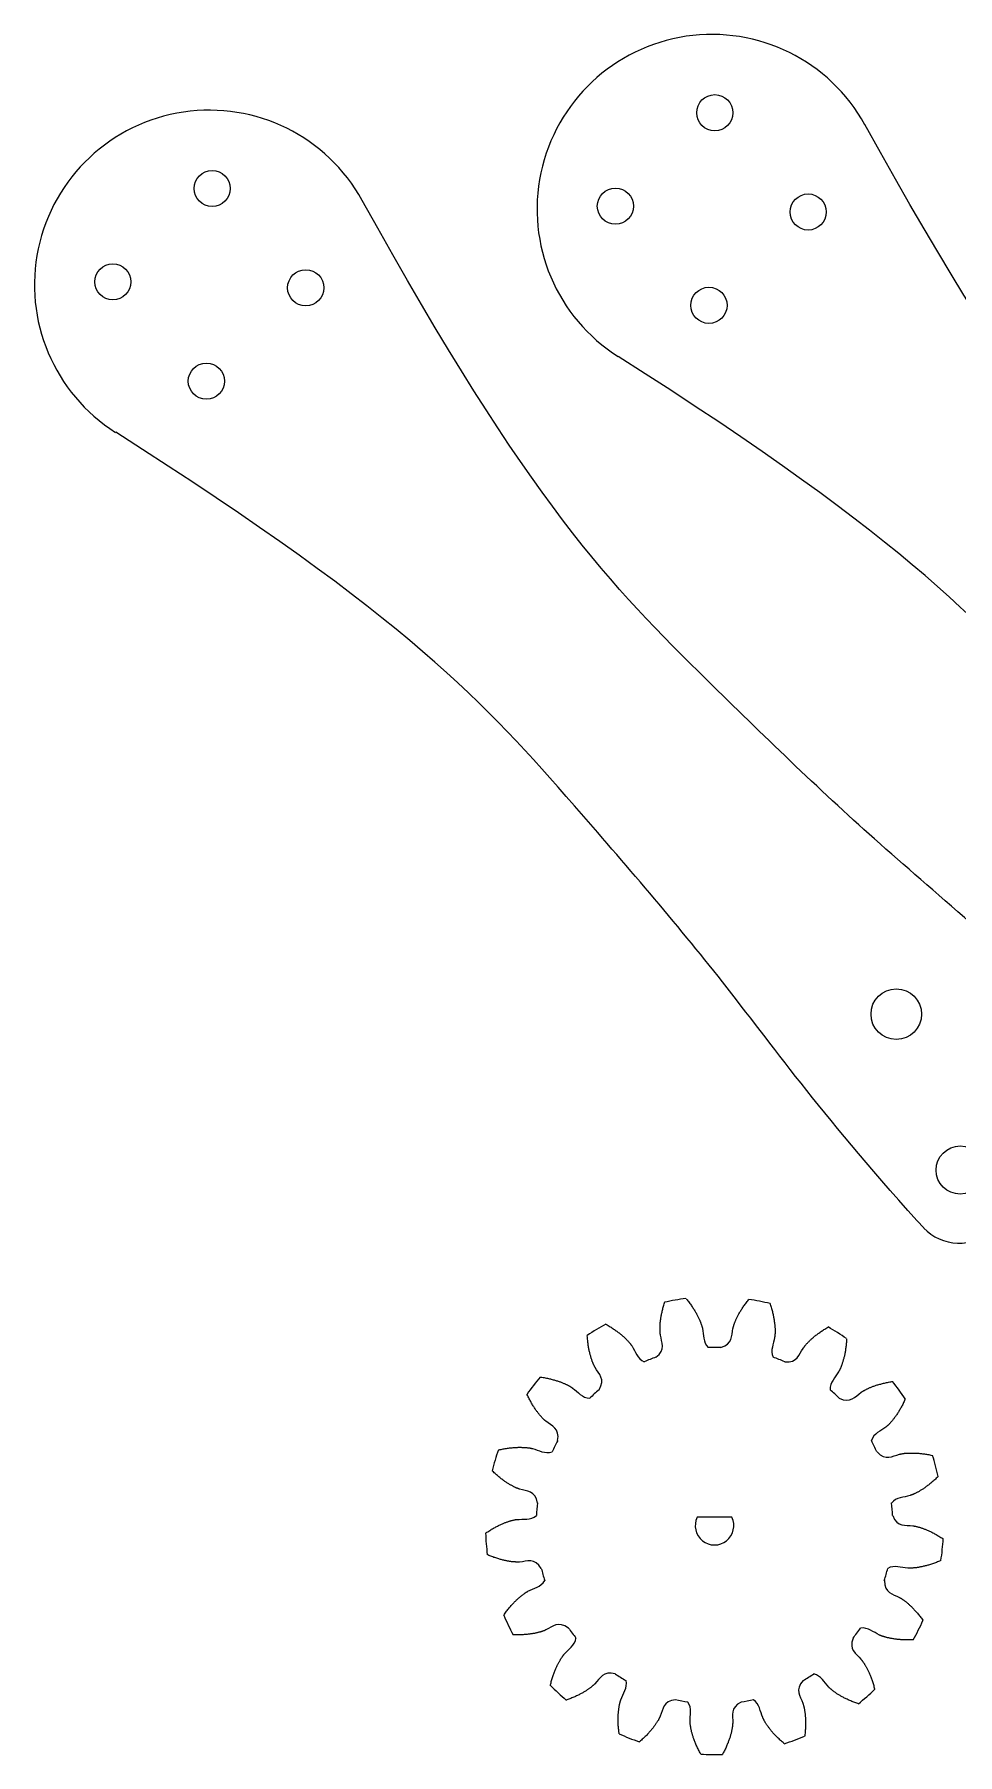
# Model space of a CAD drawing. Header units: millimetres. Extents: x -30 to 306, y -14 to 353.
# Drawn here: x -29.7 to 46.9, y 6.7 to 149.5 of the extents above; entities that cross this region are included whole.
import ezdxf

# ---------------------------------------------------------------- set-up
doc = ezdxf.new("R2010")
doc.units = ezdxf.units.MM

msp = doc.modelspace()

# ---------------------------------------------------------------- linework, layer by layer
at = {"color": 7, "linetype": 'Continuous', "lineweight": 25}
for p, q in [((44.07, 50.38), (43.51, 50.97)), ((28.15, 26.37), (25.27, 26.37))]:
    msp.add_line(p, q, dxfattribs=at)
for centre, radius in [((26.73, 142.96), 1.5), ((-14.96, 136.67), 1.5), ((18.49, 135.2), 1.5), ((34.48, 134.72), 1.5), ((-23.2, 128.92), 1.5), ((-7.2, 128.43), 1.5), ((26.25, 126.97), 1.5), ((-15.44, 120.68), 1.5), ((41.79, 68.13), 2.1), ((47.09, 55.19), 2)]:
    msp.add_circle(centre, radius, dxfattribs=at)
for centre, radius, start, end in [((26.49, 134.96), 14.5, 28.9017, 237.6269), ((-15.2, 128.67), 14.5, 28.9017, 237.6269), ((46.98, 53.12), 4, 223.2643, 313.2643), ((26.71, 25.67), 19, 97.1515, 102.5789), ((26.71, 25.67), 19, 75.975, 81.4025), ((26.71, 25.67), 19, 118.328, 123.7554), ((26.71, 25.67), 19, 54.7986, 60.226), ((26.71, 25.67), 14.8, 87.9862, 92.0138), ((26.71, 25.67), 14.8, 109.1627, 113.1903), ((26.71, 25.67), 14.8, 66.8097, 70.8373), ((26.71, 25.67), 19, 139.5044, 144.9319), ((26.71, 25.67), 19, 33.6221, 39.0495), ((26.71, 25.67), 14.8, 130.3391, 134.3668), ((26.71, 25.67), 14.8, 45.6332, 49.6609), ((26.71, 25.67), 19, 160.6809, 166.1084), ((26.71, 25.67), 14.8, 151.5156, 155.5432), ((26.71, 25.67), 14.8, 24.4568, 28.4844), ((26.71, 25.67), 19, 12.4456, 17.8731), ((26.71, 25.67), 14.8, 172.6921, 176.7197), ((26.71, 25.67), 14.8, 3.2803, 7.3079), ((26.71, 25.67), 1.6, 154.0555, 25.9445), ((26.71, 25.67), 19, 181.8574, 187.2848), ((26.71, 25.67), 19, 351.2692, 356.6966), ((26.71, 25.67), 14.8, 193.8685, 197.8962), ((26.71, 25.67), 14.8, 342.1038, 346.1315), ((26.71, 25.67), 19, 203.0339, 208.4613), ((26.71, 25.67), 14.8, 215.045, 219.0726), ((26.71, 25.67), 14.8, 320.9274, 324.955), ((26.71, 25.67), 19, 330.0927, 335.5201), ((26.71, 25.67), 14.8, 236.2215, 240.2491), ((26.71, 25.67), 14.8, 299.7509, 303.7785), ((26.71, 25.67), 19, 224.2103, 229.6378), ((26.71, 25.67), 19, 308.9162, 314.3436), ((26.71, 25.67), 14.8, 257.398, 261.4256), ((26.71, 25.67), 14.8, 278.5744, 282.602), ((26.71, 25.67), 19, 245.3868, 250.8142), ((26.71, 25.67), 19, 287.7397, 293.1672), ((26.71, 25.67), 19, 266.5633, 271.9907)]:
    msp.add_arc(centre, radius, start, end, dxfattribs=at)
for points, knots in [([(100.49, 71.65), (91.65, 80.56), (82.36, 87.9), (63.91, 105.88), (53.13, 116.71), (39.18, 141.97)], [0, 0, 0, 0, 0.28749, 0.5464, 1, 1, 1, 1]), ([(58.8, 65.37), (49.96, 74.27), (40.68, 81.61), (22.22, 99.59), (11.44, 110.42), (-2.51, 135.68)], [0, 0, 0, 0, 0.28749, 0.5464, 1, 1, 1, 1]), ([(85.2, 57.26), (76.85, 66.62), (70.08, 76.34), (53.25, 95.85), (43.09, 107.27), (18.72, 122.72)], [0, 0, 0, 0, 0.28749, 0.5464, 1, 1, 1, 1]), ([(43.51, 50.97), (35.16, 60.33), (28.39, 70.05), (11.57, 89.56), (1.4, 100.98), (-22.96, 116.43)], [0, 0, 0, 0, 0.28749, 0.5464, 1, 1, 1, 1]), ([(24.35, 44.52), (24.38, 44.49), (24.44, 44.4), (24.55, 44.27), (24.66, 44.13), (24.76, 43.98), (24.86, 43.85), (24.95, 43.71), (25.03, 43.58), (25.11, 43.45), (25.18, 43.33), (25.25, 43.21), (25.31, 43.09), (25.36, 42.98), (25.42, 42.87), (25.46, 42.77), (25.5, 42.67), (25.54, 42.58), (25.57, 42.5), (25.6, 42.41), (25.63, 42.34), (25.65, 42.27), (25.67, 42.2), (25.69, 42.15), (25.7, 42.09), (25.83, 41.52), (25.74, 40.92), (26.19, 40.46)], [0.5136791, 0.5136791, 0.5136791, 0.5136791, 0.5276248, 0.5479691, 0.5676237, 0.5865888, 0.6048641, 0.6224499, 0.6393459, 0.6555524, 0.6710692, 0.6858964, 0.700034, 0.7134819, 0.7262401, 0.7383088, 0.7496878, 0.7603771, 0.7703769, 0.779687, 0.7883074, 0.7962382, 0.8034794, 0.810031, 0.8158929, 0.8210652, 1, 1, 1, 1]), ([(27.23, 40.46), (28.24, 40.76), (28.1, 41.45), (28.25, 42.09), (28.27, 42.15), (28.28, 42.2), (28.3, 42.27), (28.32, 42.34), (28.35, 42.41), (28.38, 42.5), (28.41, 42.58), (28.45, 42.67), (28.49, 42.77), (28.54, 42.87), (28.59, 42.98), (28.65, 43.09), (28.71, 43.21), (28.77, 43.33), (28.85, 43.45), (28.93, 43.58), (29.01, 43.71), (29.1, 43.85), (29.2, 43.98), (29.3, 44.13), (29.41, 44.27), (29.5, 44.38), (29.54, 44.44), (29.55, 44.45)], [0, 0, 0, 0, 0.200836, 0.2059468, 0.2117389, 0.2182125, 0.2253675, 0.2332039, 0.2417218, 0.2509211, 0.2608018, 0.2713639, 0.2826075, 0.2945325, 0.307139, 0.3204268, 0.3343961, 0.3490468, 0.364379, 0.3803926, 0.3970876, 0.414464, 0.4325219, 0.4512612, 0.4706819, 0.490784, 0.4955055, 0.4955055, 0.4955055, 0.4955055]), ([(21.85, 39.65), (22.69, 40.29), (22.31, 40.89), (22.22, 41.54), (22.21, 41.59), (22.2, 41.66), (22.2, 41.72), (22.19, 41.8), (22.19, 41.88), (22.19, 41.96), (22.19, 42.05), (22.19, 42.15), (22.19, 42.26), (22.2, 42.37), (22.21, 42.49), (22.22, 42.61), (22.24, 42.74), (22.26, 42.88), (22.28, 43.02), (22.31, 43.17), (22.34, 43.32), (22.37, 43.48), (22.41, 43.65), (22.46, 43.81), (22.51, 43.99), (22.55, 44.12), (22.57, 44.2), (22.58, 44.21)], [0, 0, 0, 0, 0.200836, 0.2059468, 0.2117389, 0.2182125, 0.2253675, 0.2332039, 0.2417218, 0.2509211, 0.2608018, 0.2713639, 0.2826075, 0.2945325, 0.307139, 0.3204268, 0.3343961, 0.3490468, 0.364379, 0.3803926, 0.3970876, 0.414464, 0.4325219, 0.4512612, 0.4706819, 0.490784, 0.4955055, 0.4955055, 0.4955055, 0.4955055]), ([(31.32, 44.1), (31.33, 44.06), (31.36, 43.96), (31.41, 43.8), (31.46, 43.62), (31.51, 43.45), (31.55, 43.29), (31.58, 43.13), (31.61, 42.98), (31.64, 42.83), (31.66, 42.69), (31.68, 42.55), (31.7, 42.42), (31.71, 42.3), (31.72, 42.18), (31.73, 42.07), (31.73, 41.96), (31.73, 41.86), (31.73, 41.77), (31.73, 41.68), (31.73, 41.6), (31.72, 41.53), (31.72, 41.46), (31.71, 41.4), (31.7, 41.35), (31.62, 40.77), (31.32, 40.24), (31.57, 39.65)], [0.5136791, 0.5136791, 0.5136791, 0.5136791, 0.5276248, 0.5479691, 0.5676237, 0.5865888, 0.6048641, 0.6224499, 0.6393459, 0.6555524, 0.6710692, 0.6858964, 0.700034, 0.7134819, 0.7262401, 0.7383088, 0.7496878, 0.7603771, 0.7703769, 0.779687, 0.7883074, 0.7962382, 0.8034794, 0.810031, 0.8158929, 0.8210652, 1, 1, 1, 1]), ([(17.13, 36.95), (17.68, 37.85), (17.11, 38.27), (16.78, 38.84), (16.76, 38.89), (16.73, 38.95), (16.7, 39.01), (16.67, 39.07), (16.64, 39.15), (16.61, 39.23), (16.57, 39.31), (16.54, 39.41), (16.51, 39.51), (16.47, 39.61), (16.44, 39.73), (16.4, 39.85), (16.37, 39.97), (16.34, 40.11), (16.31, 40.25), (16.28, 40.39), (16.25, 40.55), (16.23, 40.71), (16.21, 40.88), (16.19, 41.05), (16.17, 41.23), (16.16, 41.37), (16.16, 41.45), (16.16, 41.46)], [0, 0, 0, 0, 0.200836, 0.2059468, 0.2117389, 0.2182125, 0.2253675, 0.2332039, 0.2417218, 0.2509211, 0.2608018, 0.2713639, 0.2826075, 0.2945325, 0.307139, 0.3204268, 0.3343961, 0.3490468, 0.364379, 0.3803926, 0.3970876, 0.414464, 0.4325219, 0.4512612, 0.4706819, 0.490784, 0.4955055, 0.4955055, 0.4955055, 0.4955055]), ([(17.7, 42.39), (17.73, 42.37), (17.83, 42.32), (17.97, 42.23), (18.13, 42.14), (18.27, 42.04), (18.41, 41.95), (18.55, 41.85), (18.67, 41.76), (18.79, 41.67), (18.9, 41.58), (19.01, 41.49), (19.11, 41.41), (19.2, 41.32), (19.29, 41.24), (19.37, 41.16), (19.44, 41.09), (19.51, 41.02), (19.57, 40.95), (19.63, 40.88), (19.68, 40.82), (19.73, 40.76), (19.77, 40.71), (19.8, 40.66), (19.84, 40.62), (20.17, 40.13), (20.3, 39.54), (20.88, 39.27)], [0.5136791, 0.5136791, 0.5136791, 0.5136791, 0.5276248, 0.5479691, 0.5676237, 0.5865888, 0.6048641, 0.6224499, 0.6393459, 0.6555524, 0.6710692, 0.6858964, 0.700034, 0.7134819, 0.7262401, 0.7383088, 0.7496878, 0.7603771, 0.7703769, 0.779687, 0.7883074, 0.7962382, 0.8034794, 0.810031, 0.8158929, 0.8210652, 1, 1, 1, 1]), ([(32.54, 39.27), (33.59, 39.19), (33.71, 39.88), (34.08, 40.43), (34.12, 40.47), (34.15, 40.52), (34.19, 40.57), (34.24, 40.63), (34.29, 40.69), (34.35, 40.76), (34.41, 40.83), (34.48, 40.9), (34.55, 40.97), (34.63, 41.05), (34.72, 41.13), (34.81, 41.22), (34.91, 41.3), (35.01, 41.39), (35.13, 41.48), (35.25, 41.57), (35.37, 41.66), (35.51, 41.76), (35.65, 41.85), (35.79, 41.95), (35.95, 42.04), (36.07, 42.11), (36.14, 42.15), (36.15, 42.16)], [0, 0, 0, 0, 0.200836, 0.2059468, 0.2117389, 0.2182125, 0.2253675, 0.2332039, 0.2417218, 0.2509211, 0.2608018, 0.2713639, 0.2826075, 0.2945325, 0.307139, 0.3204268, 0.3343961, 0.3490468, 0.364379, 0.3803926, 0.3970876, 0.414464, 0.4325219, 0.4512612, 0.4706819, 0.490784, 0.4955055, 0.4955055, 0.4955055, 0.4955055]), ([(37.67, 41.19), (37.66, 41.15), (37.66, 41.04), (37.65, 40.88), (37.63, 40.7), (37.61, 40.52), (37.59, 40.35), (37.56, 40.19), (37.54, 40.04), (37.51, 39.89), (37.48, 39.75), (37.45, 39.62), (37.41, 39.49), (37.38, 39.37), (37.35, 39.26), (37.31, 39.15), (37.28, 39.05), (37.24, 38.96), (37.21, 38.87), (37.18, 38.79), (37.15, 38.72), (37.11, 38.65), (37.09, 38.59), (37.06, 38.54), (37.03, 38.49), (36.75, 37.98), (36.27, 37.59), (36.29, 36.95)], [0.5136791, 0.5136791, 0.5136791, 0.5136791, 0.5276248, 0.5479691, 0.5676237, 0.5865888, 0.6048641, 0.6224499, 0.6393459, 0.6555524, 0.6710692, 0.6858964, 0.700034, 0.7134819, 0.7262401, 0.7383088, 0.7496878, 0.7603771, 0.7703769, 0.779687, 0.7883074, 0.7962382, 0.8034794, 0.810031, 0.8158929, 0.8210652, 1, 1, 1, 1]), ([(12.26, 38), (12.31, 38), (12.41, 37.98), (12.58, 37.96), (12.76, 37.92), (12.93, 37.89), (13.09, 37.85), (13.25, 37.81), (13.4, 37.77), (13.55, 37.73), (13.68, 37.68), (13.81, 37.64), (13.94, 37.6), (14.05, 37.55), (14.16, 37.51), (14.27, 37.46), (14.36, 37.42), (14.45, 37.38), (14.53, 37.34), (14.61, 37.3), (14.68, 37.26), (14.74, 37.22), (14.8, 37.19), (14.85, 37.15), (14.9, 37.12), (15.38, 36.79), (15.72, 36.28), (16.36, 36.25)], [0.5136791, 0.5136791, 0.5136791, 0.5136791, 0.5276248, 0.5479691, 0.5676237, 0.5865888, 0.6048641, 0.6224499, 0.6393459, 0.6555524, 0.6710692, 0.6858964, 0.700034, 0.7134819, 0.7262401, 0.7383088, 0.7496878, 0.7603771, 0.7703769, 0.779687, 0.7883074, 0.7962382, 0.8034794, 0.810031, 0.8158929, 0.8210652, 1, 1, 1, 1]), ([(37.06, 36.25), (38.01, 35.79), (38.37, 36.39), (38.92, 36.77), (38.96, 36.8), (39.02, 36.83), (39.07, 36.86), (39.14, 36.9), (39.21, 36.94), (39.28, 36.98), (39.37, 37.02), (39.46, 37.06), (39.55, 37.11), (39.65, 37.15), (39.76, 37.2), (39.88, 37.24), (40, 37.28), (40.13, 37.33), (40.27, 37.37), (40.42, 37.41), (40.57, 37.45), (40.72, 37.49), (40.89, 37.53), (41.06, 37.57), (41.24, 37.6), (41.38, 37.62), (41.45, 37.63), (41.47, 37.64)], [0, 0, 0, 0, 0.200836, 0.2059468, 0.2117389, 0.2182125, 0.2253675, 0.2332039, 0.2417218, 0.2509211, 0.2608018, 0.2713639, 0.2826075, 0.2945325, 0.307139, 0.3204268, 0.3343961, 0.3490468, 0.364379, 0.3803926, 0.3970876, 0.414464, 0.4325219, 0.4512612, 0.4706819, 0.490784, 0.4955055, 0.4955055, 0.4955055, 0.4955055]), ([(13.7, 32.73), (13.88, 33.76), (13.21, 33.95), (12.69, 34.37), (12.65, 34.4), (12.61, 34.44), (12.56, 34.49), (12.51, 34.54), (12.45, 34.6), (12.39, 34.66), (12.33, 34.73), (12.26, 34.8), (12.2, 34.88), (12.12, 34.97), (12.05, 35.06), (11.98, 35.16), (11.9, 35.27), (11.82, 35.38), (11.74, 35.5), (11.66, 35.63), (11.58, 35.76), (11.5, 35.91), (11.42, 36.05), (11.34, 36.21), (11.26, 36.37), (11.2, 36.5), (11.17, 36.57), (11.16, 36.58)], [0, 0, 0, 0, 0.200836, 0.2059468, 0.2117389, 0.2182125, 0.2253675, 0.2332039, 0.2417218, 0.2509211, 0.2608018, 0.2713639, 0.2826075, 0.2945325, 0.307139, 0.3204268, 0.3343961, 0.3490468, 0.364379, 0.3803926, 0.3970876, 0.414464, 0.4325219, 0.4512612, 0.4706819, 0.490784, 0.4955055, 0.4955055, 0.4955055, 0.4955055]), ([(42.53, 36.19), (42.52, 36.15), (42.47, 36.05), (42.4, 35.9), (42.32, 35.74), (42.24, 35.58), (42.16, 35.43), (42.08, 35.29), (42, 35.16), (41.92, 35.03), (41.84, 34.91), (41.76, 34.8), (41.68, 34.69), (41.61, 34.59), (41.54, 34.5), (41.47, 34.41), (41.4, 34.33), (41.33, 34.26), (41.27, 34.19), (41.21, 34.12), (41.16, 34.07), (41.1, 34.02), (41.05, 33.97), (41.01, 33.93), (40.97, 33.89), (40.51, 33.52), (39.93, 33.34), (39.72, 32.73)], [0.5136791, 0.5136791, 0.5136791, 0.5136791, 0.5276248, 0.5479691, 0.5676237, 0.5865888, 0.6048641, 0.6224499, 0.6393459, 0.6555524, 0.6710692, 0.6858964, 0.700034, 0.7134819, 0.7262401, 0.7383088, 0.7496878, 0.7603771, 0.7703769, 0.779687, 0.7883074, 0.7962382, 0.8034794, 0.810031, 0.8158929, 0.8210652, 1, 1, 1, 1]), ([(8.78, 31.95), (8.82, 31.96), (8.93, 31.99), (9.09, 32.02), (9.27, 32.05), (9.44, 32.08), (9.61, 32.11), (9.77, 32.13), (9.93, 32.14), (10.08, 32.16), (10.22, 32.17), (10.36, 32.17), (10.49, 32.18), (10.61, 32.18), (10.73, 32.17), (10.84, 32.17), (10.95, 32.17), (11.05, 32.16), (11.14, 32.15), (11.23, 32.14), (11.31, 32.13), (11.38, 32.12), (11.44, 32.11), (11.5, 32.09), (11.56, 32.08), (12.13, 31.95), (12.63, 31.6), (13.24, 31.79)], [0.5136791, 0.5136791, 0.5136791, 0.5136791, 0.5276248, 0.5479691, 0.5676237, 0.5865888, 0.6048641, 0.6224499, 0.6393459, 0.6555524, 0.6710692, 0.6858964, 0.700034, 0.7134819, 0.7262401, 0.7383088, 0.7496878, 0.7603771, 0.7703769, 0.779687, 0.7883074, 0.7962382, 0.8034794, 0.810031, 0.8158929, 0.8210652, 1, 1, 1, 1]), ([(40.19, 31.79), (40.91, 31.02), (41.46, 31.46), (42.1, 31.61), (42.16, 31.62), (42.22, 31.63), (42.28, 31.64), (42.36, 31.66), (42.44, 31.67), (42.52, 31.68), (42.61, 31.68), (42.71, 31.69), (42.82, 31.7), (42.93, 31.7), (43.05, 31.7), (43.17, 31.7), (43.3, 31.7), (43.44, 31.69), (43.58, 31.68), (43.73, 31.67), (43.89, 31.65), (44.05, 31.63), (44.22, 31.61), (44.39, 31.58), (44.57, 31.55), (44.71, 31.52), (44.78, 31.5), (44.8, 31.5)], [0, 0, 0, 0, 0.200836, 0.2059468, 0.2117389, 0.2182125, 0.2253675, 0.2332039, 0.2417218, 0.2509211, 0.2608018, 0.2713639, 0.2826075, 0.2945325, 0.307139, 0.3204268, 0.3343961, 0.3490468, 0.364379, 0.3803926, 0.3970876, 0.414464, 0.4325219, 0.4512612, 0.4706819, 0.490784, 0.4955055, 0.4955055, 0.4955055, 0.4955055]), ([(12.03, 27.55), (11.83, 28.58), (11.13, 28.51), (10.5, 28.72), (10.45, 28.73), (10.39, 28.76), (10.33, 28.78), (10.26, 28.81), (10.19, 28.84), (10.11, 28.88), (10.03, 28.92), (9.94, 28.97), (9.85, 29.02), (9.75, 29.07), (9.65, 29.13), (9.54, 29.2), (9.43, 29.27), (9.32, 29.35), (9.2, 29.43), (9.08, 29.52), (8.96, 29.62), (8.83, 29.72), (8.7, 29.83), (8.57, 29.95), (8.44, 30.07), (8.33, 30.16), (8.28, 30.22), (8.27, 30.23)], [0, 0, 0, 0, 0.200836, 0.2059468, 0.2117389, 0.2182125, 0.2253675, 0.2332039, 0.2417218, 0.2509211, 0.2608018, 0.2713639, 0.2826075, 0.2945325, 0.307139, 0.3204268, 0.3343961, 0.3490468, 0.364379, 0.3803926, 0.3970876, 0.414464, 0.4325219, 0.4512612, 0.4706819, 0.490784, 0.4955055, 0.4955055, 0.4955055, 0.4955055]), ([(45.27, 29.76), (45.24, 29.73), (45.16, 29.66), (45.04, 29.54), (44.91, 29.42), (44.77, 29.3), (44.64, 29.19), (44.52, 29.09), (44.39, 29), (44.27, 28.91), (44.16, 28.82), (44.04, 28.74), (43.93, 28.67), (43.83, 28.61), (43.73, 28.55), (43.63, 28.49), (43.54, 28.44), (43.45, 28.39), (43.37, 28.35), (43.29, 28.32), (43.21, 28.28), (43.15, 28.25), (43.08, 28.23), (43.03, 28.21), (42.98, 28.19), (42.42, 28), (41.81, 28.04), (41.39, 27.55)], [0.5136791, 0.5136791, 0.5136791, 0.5136791, 0.5276248, 0.5479691, 0.5676237, 0.5865888, 0.6048641, 0.6224499, 0.6393459, 0.6555524, 0.6710692, 0.6858964, 0.700034, 0.7134819, 0.7262401, 0.7383088, 0.7496878, 0.7603771, 0.7703769, 0.779687, 0.7883074, 0.7962382, 0.8034794, 0.810031, 0.8158929, 0.8210652, 1, 1, 1, 1]), ([(7.72, 25.05), (7.76, 25.07), (7.85, 25.13), (7.99, 25.22), (8.14, 25.32), (8.29, 25.41), (8.44, 25.49), (8.58, 25.57), (8.72, 25.64), (8.86, 25.71), (8.99, 25.77), (9.11, 25.82), (9.23, 25.88), (9.35, 25.92), (9.46, 25.96), (9.57, 26), (9.67, 26.03), (9.76, 26.06), (9.85, 26.09), (9.93, 26.11), (10.01, 26.13), (10.08, 26.14), (10.15, 26.16), (10.21, 26.17), (10.26, 26.17), (10.84, 26.25), (11.43, 26.11), (11.94, 26.51)], [0.5136791, 0.5136791, 0.5136791, 0.5136791, 0.5276248, 0.5479691, 0.5676237, 0.5865888, 0.6048641, 0.6224499, 0.6393459, 0.6555524, 0.6710692, 0.6858964, 0.700034, 0.7134819, 0.7262401, 0.7383088, 0.7496878, 0.7603771, 0.7703769, 0.779687, 0.7883074, 0.7962382, 0.8034794, 0.810031, 0.8158929, 0.8210652, 1, 1, 1, 1]), ([(41.49, 26.51), (41.88, 25.53), (42.56, 25.74), (43.21, 25.65), (43.27, 25.64), (43.33, 25.63), (43.39, 25.62), (43.46, 25.6), (43.54, 25.58), (43.62, 25.56), (43.71, 25.53), (43.81, 25.51), (43.91, 25.47), (44.01, 25.44), (44.13, 25.39), (44.24, 25.35), (44.36, 25.3), (44.49, 25.24), (44.62, 25.18), (44.75, 25.12), (44.89, 25.04), (45.04, 24.97), (45.18, 24.88), (45.33, 24.79), (45.49, 24.7), (45.6, 24.62), (45.67, 24.58), (45.68, 24.57)], [0, 0, 0, 0, 0.200836, 0.2059468, 0.2117389, 0.2182125, 0.2253675, 0.2332039, 0.2417218, 0.2509211, 0.2608018, 0.2713639, 0.2826075, 0.2945325, 0.307139, 0.3204268, 0.3343961, 0.3490468, 0.364379, 0.3803926, 0.3970876, 0.414464, 0.4325219, 0.4512612, 0.4706819, 0.490784, 0.4955055, 0.4955055, 0.4955055, 0.4955055]), ([(12.34, 22.12), (11.78, 23.01), (11.15, 22.69), (10.49, 22.65), (10.44, 22.65), (10.38, 22.65), (10.31, 22.65), (10.24, 22.65), (10.16, 22.66), (10.07, 22.66), (9.98, 22.67), (9.88, 22.68), (9.77, 22.7), (9.66, 22.71), (9.55, 22.73), (9.43, 22.76), (9.3, 22.79), (9.16, 22.82), (9.02, 22.85), (8.88, 22.89), (8.73, 22.94), (8.57, 22.99), (8.41, 23.04), (8.25, 23.1), (8.08, 23.17), (7.95, 23.22), (7.88, 23.25), (7.87, 23.26)], [0, 0, 0, 0, 0.200836, 0.2059468, 0.2117389, 0.2182125, 0.2253675, 0.2332039, 0.2417218, 0.2509211, 0.2608018, 0.2713639, 0.2826075, 0.2945325, 0.307139, 0.3204268, 0.3343961, 0.3490468, 0.364379, 0.3803926, 0.3970876, 0.414464, 0.4325219, 0.4512612, 0.4706819, 0.490784, 0.4955055, 0.4955055, 0.4955055, 0.4955055]), ([(45.49, 22.78), (45.45, 22.76), (45.36, 22.72), (45.2, 22.66), (45.03, 22.59), (44.87, 22.53), (44.71, 22.48), (44.55, 22.43), (44.4, 22.38), (44.26, 22.34), (44.12, 22.31), (43.98, 22.28), (43.86, 22.25), (43.73, 22.23), (43.62, 22.21), (43.51, 22.19), (43.4, 22.17), (43.3, 22.16), (43.21, 22.16), (43.13, 22.15), (43.05, 22.15), (42.97, 22.14), (42.91, 22.14), (42.84, 22.14), (42.79, 22.14), (42.2, 22.17), (41.65, 22.43), (41.08, 22.12)], [0.5136791, 0.5136791, 0.5136791, 0.5136791, 0.5276248, 0.5479691, 0.5676237, 0.5865888, 0.6048641, 0.6224499, 0.6393459, 0.6555524, 0.6710692, 0.6858964, 0.700034, 0.7134819, 0.7262401, 0.7383088, 0.7496878, 0.7603771, 0.7703769, 0.779687, 0.7883074, 0.7962382, 0.8034794, 0.810031, 0.8158929, 0.8210652, 1, 1, 1, 1]), ([(9.23, 18.23), (9.25, 18.27), (9.31, 18.35), (9.41, 18.49), (9.52, 18.63), (9.63, 18.77), (9.74, 18.9), (9.84, 19.03), (9.95, 19.15), (10.05, 19.26), (10.15, 19.36), (10.24, 19.46), (10.34, 19.55), (10.43, 19.63), (10.52, 19.71), (10.6, 19.78), (10.69, 19.85), (10.76, 19.91), (10.84, 19.97), (10.91, 20.02), (10.97, 20.06), (11.03, 20.1), (11.09, 20.14), (11.14, 20.17), (11.19, 20.2), (11.7, 20.48), (12.31, 20.56), (12.63, 21.12)], [0.5136791, 0.5136791, 0.5136791, 0.5136791, 0.5276248, 0.5479691, 0.5676237, 0.5865888, 0.6048641, 0.6224499, 0.6393459, 0.6555524, 0.6710692, 0.6858964, 0.700034, 0.7134819, 0.7262401, 0.7383088, 0.7496878, 0.7603771, 0.7703769, 0.779687, 0.7883074, 0.7962382, 0.8034794, 0.810031, 0.8158929, 0.8210652, 1, 1, 1, 1]), ([(40.8, 21.12), (40.81, 20.06), (41.51, 20.01), (42.09, 19.69), (42.14, 19.66), (42.19, 19.63), (42.25, 19.59), (42.31, 19.55), (42.37, 19.51), (42.44, 19.46), (42.52, 19.4), (42.6, 19.34), (42.68, 19.27), (42.76, 19.2), (42.85, 19.12), (42.94, 19.04), (43.04, 18.95), (43.13, 18.85), (43.23, 18.75), (43.34, 18.64), (43.44, 18.52), (43.55, 18.4), (43.65, 18.26), (43.76, 18.13), (43.87, 17.98), (43.95, 17.87), (44, 17.81), (44.01, 17.79)], [0, 0, 0, 0, 0.200836, 0.2059468, 0.2117389, 0.2182125, 0.2253675, 0.2332039, 0.2417218, 0.2509211, 0.2608018, 0.2713639, 0.2826075, 0.2945325, 0.307139, 0.3204268, 0.3343961, 0.3490468, 0.364379, 0.3803926, 0.3970876, 0.414464, 0.4325219, 0.4512612, 0.4706819, 0.490784, 0.4955055, 0.4955055, 0.4955055, 0.4955055]), ([(14.6, 17.17), (13.75, 17.79), (13.28, 17.27), (12.68, 17), (12.63, 16.98), (12.57, 16.95), (12.51, 16.93), (12.44, 16.9), (12.36, 16.88), (12.28, 16.85), (12.19, 16.83), (12.09, 16.8), (11.99, 16.78), (11.88, 16.75), (11.77, 16.73), (11.64, 16.71), (11.51, 16.69), (11.38, 16.67), (11.24, 16.65), (11.09, 16.64), (10.93, 16.62), (10.77, 16.62), (10.6, 16.61), (10.42, 16.61), (10.24, 16.61), (10.1, 16.61), (10.02, 16.61), (10.01, 16.61)], [0, 0, 0, 0, 0.200836, 0.2059468, 0.2117389, 0.2182125, 0.2253675, 0.2332039, 0.2417218, 0.2509211, 0.2608018, 0.2713639, 0.2826075, 0.2945325, 0.307139, 0.3204268, 0.3343961, 0.3490468, 0.364379, 0.3803926, 0.3970876, 0.414464, 0.4325219, 0.4512612, 0.4706819, 0.490784, 0.4955055, 0.4955055, 0.4955055, 0.4955055]), ([(43.18, 16.19), (43.14, 16.19), (43.03, 16.19), (42.87, 16.18), (42.69, 16.18), (42.51, 16.19), (42.34, 16.19), (42.18, 16.2), (42.02, 16.22), (41.87, 16.23), (41.73, 16.25), (41.59, 16.27), (41.46, 16.29), (41.34, 16.31), (41.23, 16.33), (41.12, 16.36), (41.01, 16.38), (40.92, 16.41), (40.83, 16.43), (40.75, 16.46), (40.67, 16.48), (40.6, 16.51), (40.54, 16.53), (40.48, 16.55), (40.43, 16.57), (39.9, 16.81), (39.47, 17.25), (38.83, 17.17)], [0.5136791, 0.5136791, 0.5136791, 0.5136791, 0.5276248, 0.5479691, 0.5676237, 0.5865888, 0.6048641, 0.6224499, 0.6393459, 0.6555524, 0.6710692, 0.6858964, 0.700034, 0.7134819, 0.7262401, 0.7383088, 0.7496878, 0.7603771, 0.7703769, 0.779687, 0.7883074, 0.7962382, 0.8034794, 0.810031, 0.8158929, 0.8210652, 1, 1, 1, 1]), ([(13.09, 12.42), (13.1, 12.46), (13.13, 12.56), (13.17, 12.72), (13.22, 12.9), (13.27, 13.07), (13.33, 13.23), (13.38, 13.38), (13.43, 13.53), (13.49, 13.67), (13.54, 13.8), (13.6, 13.93), (13.65, 14.05), (13.71, 14.16), (13.76, 14.26), (13.82, 14.36), (13.87, 14.45), (13.92, 14.54), (13.97, 14.62), (14.02, 14.69), (14.06, 14.75), (14.1, 14.81), (14.14, 14.87), (14.18, 14.92), (14.21, 14.96), (14.59, 15.41), (15.13, 15.7), (15.22, 16.34)], [0.5136791, 0.5136791, 0.5136791, 0.5136791, 0.5276248, 0.5479691, 0.5676237, 0.5865888, 0.6048641, 0.6224499, 0.6393459, 0.6555524, 0.6710692, 0.6858964, 0.700034, 0.7134819, 0.7262401, 0.7383088, 0.7496878, 0.7603771, 0.7703769, 0.779687, 0.7883074, 0.7962382, 0.8034794, 0.810031, 0.8158929, 0.8210652, 1, 1, 1, 1]), ([(38.2, 16.34), (37.83, 15.35), (38.47, 15.05), (38.89, 14.54), (38.93, 14.49), (38.96, 14.45), (39, 14.39), (39.05, 14.33), (39.09, 14.27), (39.14, 14.19), (39.19, 14.12), (39.24, 14.03), (39.29, 13.94), (39.34, 13.84), (39.4, 13.74), (39.45, 13.62), (39.51, 13.5), (39.56, 13.38), (39.62, 13.25), (39.67, 13.11), (39.73, 12.96), (39.78, 12.81), (39.83, 12.64), (39.89, 12.48), (39.94, 12.3), (39.97, 12.17), (39.99, 12.09), (39.99, 12.08)], [0, 0, 0, 0, 0.200836, 0.2059468, 0.2117389, 0.2182125, 0.2253675, 0.2332039, 0.2417218, 0.2509211, 0.2608018, 0.2713639, 0.2826075, 0.2945325, 0.307139, 0.3204268, 0.3343961, 0.3490468, 0.364379, 0.3803926, 0.3970876, 0.414464, 0.4325219, 0.4512612, 0.4706819, 0.490784, 0.4955055, 0.4955055, 0.4955055, 0.4955055]), ([(18.48, 13.36), (17.47, 13.64), (17.22, 12.98), (16.76, 12.51), (16.72, 12.47), (16.67, 12.43), (16.62, 12.39), (16.57, 12.34), (16.5, 12.29), (16.44, 12.24), (16.36, 12.18), (16.28, 12.12), (16.2, 12.06), (16.1, 12), (16, 11.93), (15.9, 11.87), (15.78, 11.8), (15.66, 11.74), (15.54, 11.67), (15.4, 11.6), (15.26, 11.53), (15.11, 11.47), (14.96, 11.4), (14.8, 11.33), (14.63, 11.27), (14.5, 11.22), (14.42, 11.19), (14.41, 11.19)], [0, 0, 0, 0, 0.200836, 0.2059468, 0.2117389, 0.2182125, 0.2253675, 0.2332039, 0.2417218, 0.2509211, 0.2608018, 0.2713639, 0.2826075, 0.2945325, 0.307139, 0.3204268, 0.3343961, 0.3490468, 0.364379, 0.3803926, 0.3970876, 0.414464, 0.4325219, 0.4512612, 0.4706819, 0.490784, 0.4955055, 0.4955055, 0.4955055, 0.4955055]), ([(38.65, 10.88), (38.61, 10.9), (38.51, 10.93), (38.35, 10.99), (38.18, 11.05), (38.02, 11.12), (37.86, 11.19), (37.71, 11.26), (37.57, 11.32), (37.44, 11.39), (37.31, 11.46), (37.19, 11.53), (37.08, 11.59), (36.97, 11.66), (36.87, 11.72), (36.78, 11.78), (36.69, 11.84), (36.61, 11.9), (36.54, 11.96), (36.47, 12.01), (36.41, 12.06), (36.36, 12.11), (36.3, 12.15), (36.26, 12.19), (36.22, 12.23), (35.81, 12.65), (35.57, 13.21), (34.94, 13.36)], [0.5136791, 0.5136791, 0.5136791, 0.5136791, 0.5276248, 0.5479691, 0.5676237, 0.5865888, 0.6048641, 0.6224499, 0.6393459, 0.6555524, 0.6710692, 0.6858964, 0.700034, 0.7134819, 0.7262401, 0.7383088, 0.7496878, 0.7603771, 0.7703769, 0.779687, 0.7883074, 0.7962382, 0.8034794, 0.810031, 0.8158929, 0.8210652, 1, 1, 1, 1]), ([(18.8, 8.39), (18.79, 8.44), (18.78, 8.54), (18.76, 8.71), (18.74, 8.89), (18.73, 9.06), (18.72, 9.23), (18.72, 9.39), (18.71, 9.55), (18.72, 9.7), (18.72, 9.84), (18.73, 9.98), (18.73, 10.11), (18.75, 10.24), (18.76, 10.35), (18.77, 10.47), (18.79, 10.57), (18.8, 10.67), (18.82, 10.76), (18.84, 10.84), (18.86, 10.92), (18.87, 10.99), (18.89, 11.06), (18.91, 11.12), (18.93, 11.17), (19.11, 11.72), (19.51, 12.19), (19.37, 12.82)], [0.5136791, 0.5136791, 0.5136791, 0.5136791, 0.5276248, 0.5479691, 0.5676237, 0.5865888, 0.6048641, 0.6224499, 0.6393459, 0.6555524, 0.6710692, 0.6858964, 0.700034, 0.7134819, 0.7262401, 0.7383088, 0.7496878, 0.7603771, 0.7703769, 0.779687, 0.7883074, 0.7962382, 0.8034794, 0.810031, 0.8158929, 0.8210652, 1, 1, 1, 1]), ([(34.06, 12.82), (33.36, 12.03), (33.84, 11.52), (34.05, 10.89), (34.07, 10.84), (34.08, 10.78), (34.1, 10.71), (34.12, 10.64), (34.14, 10.56), (34.16, 10.48), (34.17, 10.39), (34.19, 10.29), (34.2, 10.19), (34.22, 10.08), (34.23, 9.96), (34.24, 9.83), (34.25, 9.7), (34.26, 9.57), (34.26, 9.42), (34.26, 9.27), (34.26, 9.12), (34.25, 8.95), (34.25, 8.78), (34.23, 8.61), (34.22, 8.43), (34.2, 8.29), (34.19, 8.21), (34.19, 8.2)], [0, 0, 0, 0, 0.200836, 0.2059468, 0.2117389, 0.2182125, 0.2253675, 0.2332039, 0.2417218, 0.2509211, 0.2608018, 0.2713639, 0.2826075, 0.2945325, 0.307139, 0.3204268, 0.3343961, 0.3490468, 0.364379, 0.3803926, 0.3970876, 0.414464, 0.4325219, 0.4512612, 0.4706819, 0.490784, 0.4955055, 0.4955055, 0.4955055, 0.4955055]), ([(23.48, 11.22), (22.43, 11.11), (22.45, 10.41), (22.18, 9.8), (22.16, 9.75), (22.13, 9.7), (22.1, 9.64), (22.07, 9.57), (22.03, 9.5), (21.98, 9.43), (21.93, 9.35), (21.88, 9.27), (21.82, 9.18), (21.76, 9.09), (21.69, 8.99), (21.61, 8.89), (21.53, 8.79), (21.44, 8.69), (21.35, 8.58), (21.25, 8.47), (21.14, 8.35), (21.03, 8.23), (20.91, 8.12), (20.78, 8), (20.64, 7.87), (20.54, 7.78), (20.48, 7.73), (20.47, 7.72)], [0, 0, 0, 0, 0.200836, 0.2059468, 0.2117389, 0.2182125, 0.2253675, 0.2332039, 0.2417218, 0.2509211, 0.2608018, 0.2713639, 0.2826075, 0.2945325, 0.307139, 0.3204268, 0.3343961, 0.3490468, 0.364379, 0.3803926, 0.3970876, 0.414464, 0.4325219, 0.4512612, 0.4706819, 0.490784, 0.4955055, 0.4955055, 0.4955055, 0.4955055]), ([(25.57, 6.7), (25.55, 6.74), (25.5, 6.83), (25.43, 6.98), (25.34, 7.14), (25.27, 7.3), (25.2, 7.45), (25.13, 7.6), (25.08, 7.75), (25.02, 7.89), (24.97, 8.03), (24.93, 8.16), (24.89, 8.28), (24.86, 8.4), (24.83, 8.51), (24.8, 8.62), (24.78, 8.73), (24.76, 8.82), (24.74, 8.91), (24.73, 9), (24.71, 9.08), (24.7, 9.15), (24.7, 9.22), (24.69, 9.28), (24.69, 9.33), (24.66, 9.92), (24.87, 10.49), (24.51, 11.03)], [0.5136791, 0.5136791, 0.5136791, 0.5136791, 0.5276248, 0.5479691, 0.5676237, 0.5865888, 0.6048641, 0.6224499, 0.6393459, 0.6555524, 0.6710692, 0.6858964, 0.700034, 0.7134819, 0.7262401, 0.7383088, 0.7496878, 0.7603771, 0.7703769, 0.779687, 0.7883074, 0.7962382, 0.8034794, 0.810031, 0.8158929, 0.8210652, 1, 1, 1, 1]), ([(28.92, 11.03), (27.98, 10.55), (28.25, 9.9), (28.22, 9.24), (28.21, 9.18), (28.21, 9.12), (28.2, 9.05), (28.19, 8.98), (28.18, 8.9), (28.17, 8.82), (28.15, 8.73), (28.13, 8.63), (28.11, 8.53), (28.08, 8.42), (28.05, 8.3), (28.01, 8.18), (27.98, 8.06), (27.93, 7.93), (27.88, 7.79), (27.83, 7.65), (27.77, 7.51), (27.71, 7.36), (27.64, 7.2), (27.56, 7.04), (27.48, 6.88), (27.42, 6.76), (27.38, 6.69), (27.37, 6.68)], [0, 0, 0, 0, 0.200836, 0.2059468, 0.2117389, 0.2182125, 0.2253675, 0.2332039, 0.2417218, 0.2509211, 0.2608018, 0.2713639, 0.2826075, 0.2945325, 0.307139, 0.3204268, 0.3343961, 0.3490468, 0.364379, 0.3803926, 0.3970876, 0.414464, 0.4325219, 0.4512612, 0.4706819, 0.490784, 0.4955055, 0.4955055, 0.4955055, 0.4955055]), ([(32.5, 7.57), (32.47, 7.6), (32.39, 7.67), (32.26, 7.78), (32.13, 7.9), (32, 8.02), (31.88, 8.14), (31.77, 8.25), (31.66, 8.37), (31.56, 8.48), (31.46, 8.59), (31.38, 8.69), (31.3, 8.8), (31.22, 8.9), (31.15, 8.99), (31.09, 9.08), (31.03, 9.17), (30.97, 9.25), (30.92, 9.33), (30.88, 9.41), (30.84, 9.48), (30.81, 9.54), (30.78, 9.6), (30.75, 9.66), (30.73, 9.7), (30.49, 10.24), (30.47, 10.85), (29.94, 11.22)], [0.5136791, 0.5136791, 0.5136791, 0.5136791, 0.5276248, 0.5479691, 0.5676237, 0.5865888, 0.6048641, 0.6224499, 0.6393459, 0.6555524, 0.6710692, 0.6858964, 0.700034, 0.7134819, 0.7262401, 0.7383088, 0.7496878, 0.7603771, 0.7703769, 0.779687, 0.7883074, 0.7962382, 0.8034794, 0.810031, 0.8158929, 0.8210652, 1, 1, 1, 1])]:
    msp.add_open_spline(points, degree=3, knots=knots, dxfattribs=at)

doc.saveas('drawing.dxf')
